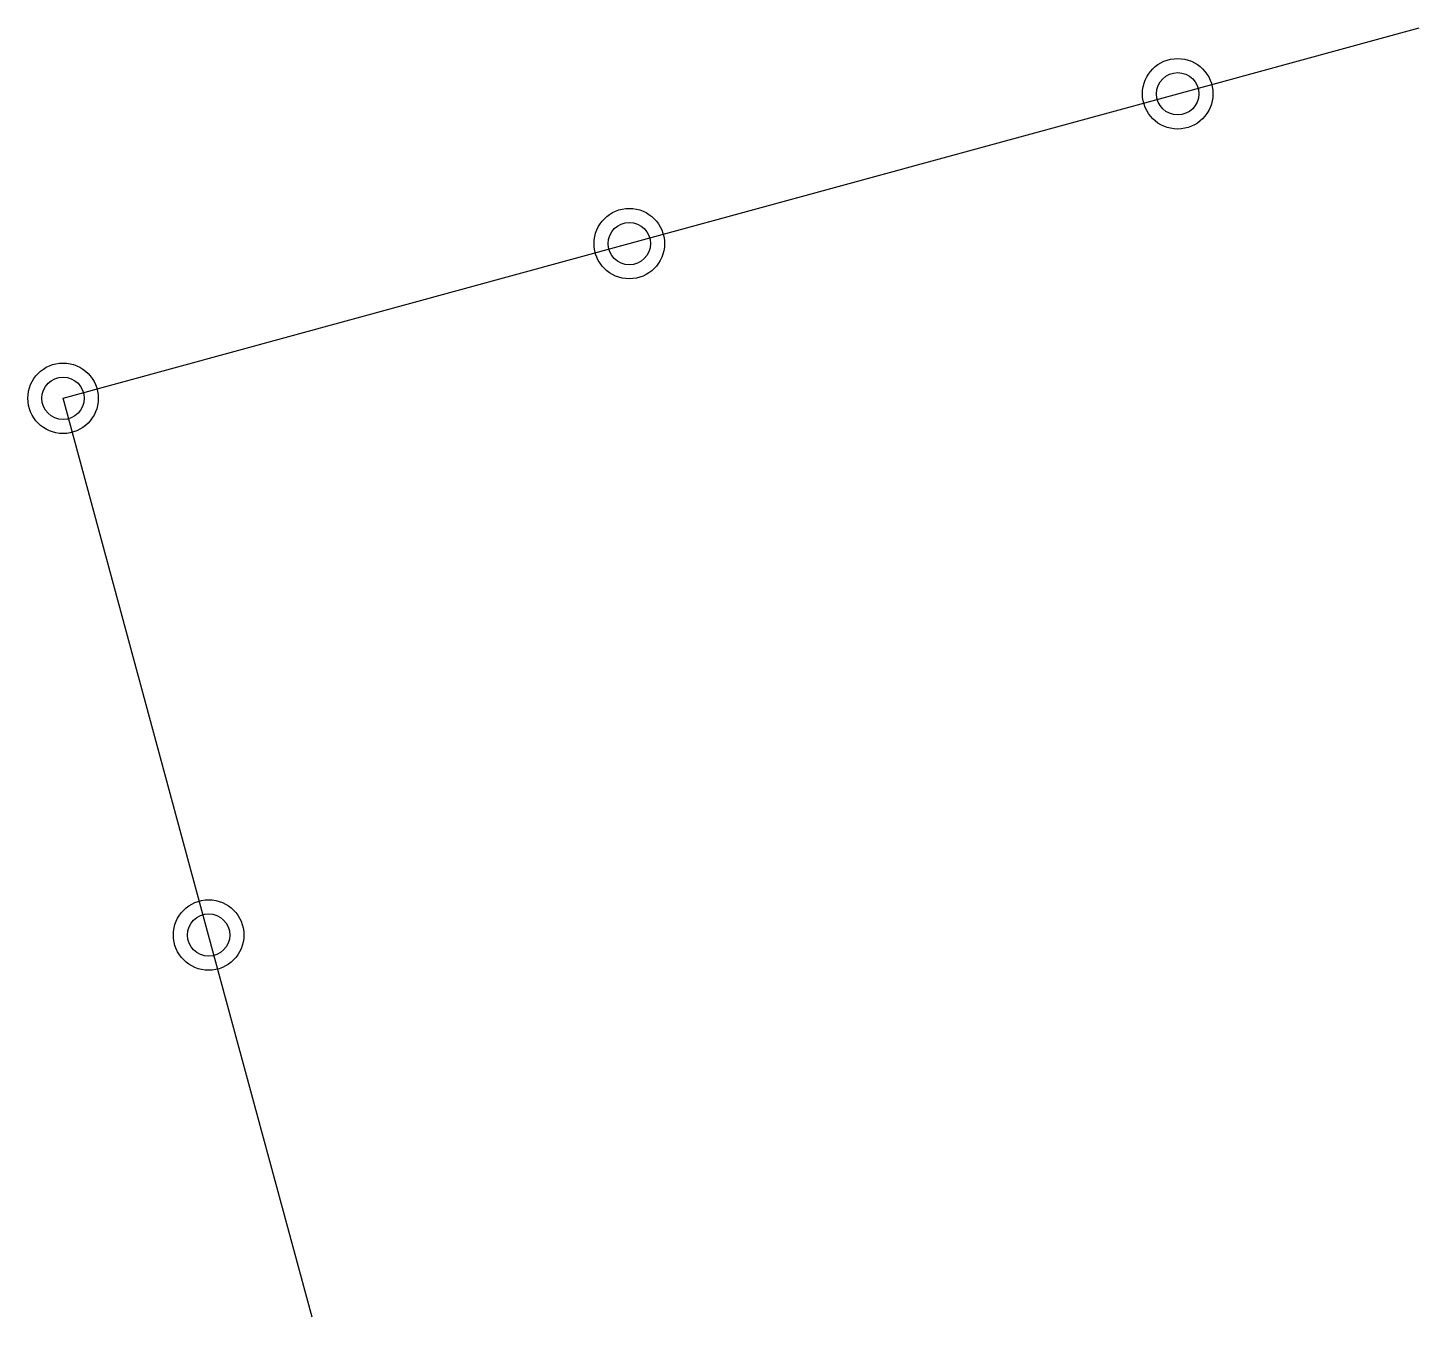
# Model space of a CAD drawing. Header units: millimetres. Extents: x 100644 to 100956, y 122085 to 122695.
# Drawn here: x 100644.48 to 100654.35, y 122685.49 to 122694.63 of the extents above; entities outside this region: 4.
import ezdxf

# ---------------------------------------------------------------- set-up
doc = ezdxf.new("R2010")
doc.units = ezdxf.units.MM
doc.layers.get('0').update_dxf_attribs({"linetype": 'CONTINUOUS'})
for name, color, linetype in [('W0100', 7, 'CONTINUOUS'), ('W0310', 3, 'CONTINUOUS'), ('W0323', 7, 'CONTINUOUS'), ('W0420', 7, 'CONTINUOUS')]:
    doc.layers.add(name, color=color, linetype=linetype)

# ---------------------------------------------------------------- blocks, each defined once
blk = doc.blocks.new('BF0101')
at = {"color": 0, "linetype": 'Continuous'}
for radius in [0.25, 0.1503]:
    blk.add_circle((0, 0), radius, dxfattribs=at)
blk = doc.blocks.new('T420')
for p, q in [((0.75, 0.75), (-0.75, 0.75)), ((-0.75, 0.75), (-0.75, -0.75)), ((0.75, 0.75), (0.75, -0.75)), ((0.75, -0.75), (-0.75, -0.75))]:
    blk.add_line(p, q)
blk.add_ellipse((0, 0), major_axis=(-0.5303, 0.5303), ratio=1, start_param=3.926991, end_param=10.210176)

msp = doc.modelspace()

# ---------------------------------------------------------------- linework, layer by layer
at = {"layer": 'W0100', "color": 252, "flags": 128}
msp.add_lwpolyline([(100927.5133, 122153.6724), (100926.6166, 122156.7851), (100937.178, 122159.8276), (100938.2236, 122156.1981)], dxfattribs=at)
at = {"layer": 'W0310', "color": 252, "flags": 128}
for points in [[(100952.3576, 122179.4973), (100949.037, 122190.9622), (100955.9046, 122193.2878)], [(100949.371, 122189.8091), (100933.3014, 122184.3675), (100932.9963, 122185.5303), (100900.455, 122174.5108), (100900.687, 122173.692)]]:
    msp.add_lwpolyline(points, dxfattribs=at)
at = {"layer": 'W0323', "color": 252}
msp.add_lwpolyline([(100646.5004, 122685.4869), (100645.7653, 122688.1982), (100644.733, 122692.0061), (100648.7489, 122693.1034), (100652.6386, 122694.1663), (100654.3512, 122694.6343)], dxfattribs=at)

# ---------------------------------------------------------------- block references
for p in [(100652.6386, 122694.1663), (100648.7489, 122693.1034), (100644.733, 122692.0061), (100645.7653, 122688.1982)]:
    msp.add_blockref('BF0101', p, dxfattribs=at)
at = {"layer": 'W0420', "color": 252}
msp.add_blockref('T420', (100713.0723, 122086.104), dxfattribs=at)

doc.saveas('drawing.dxf')
